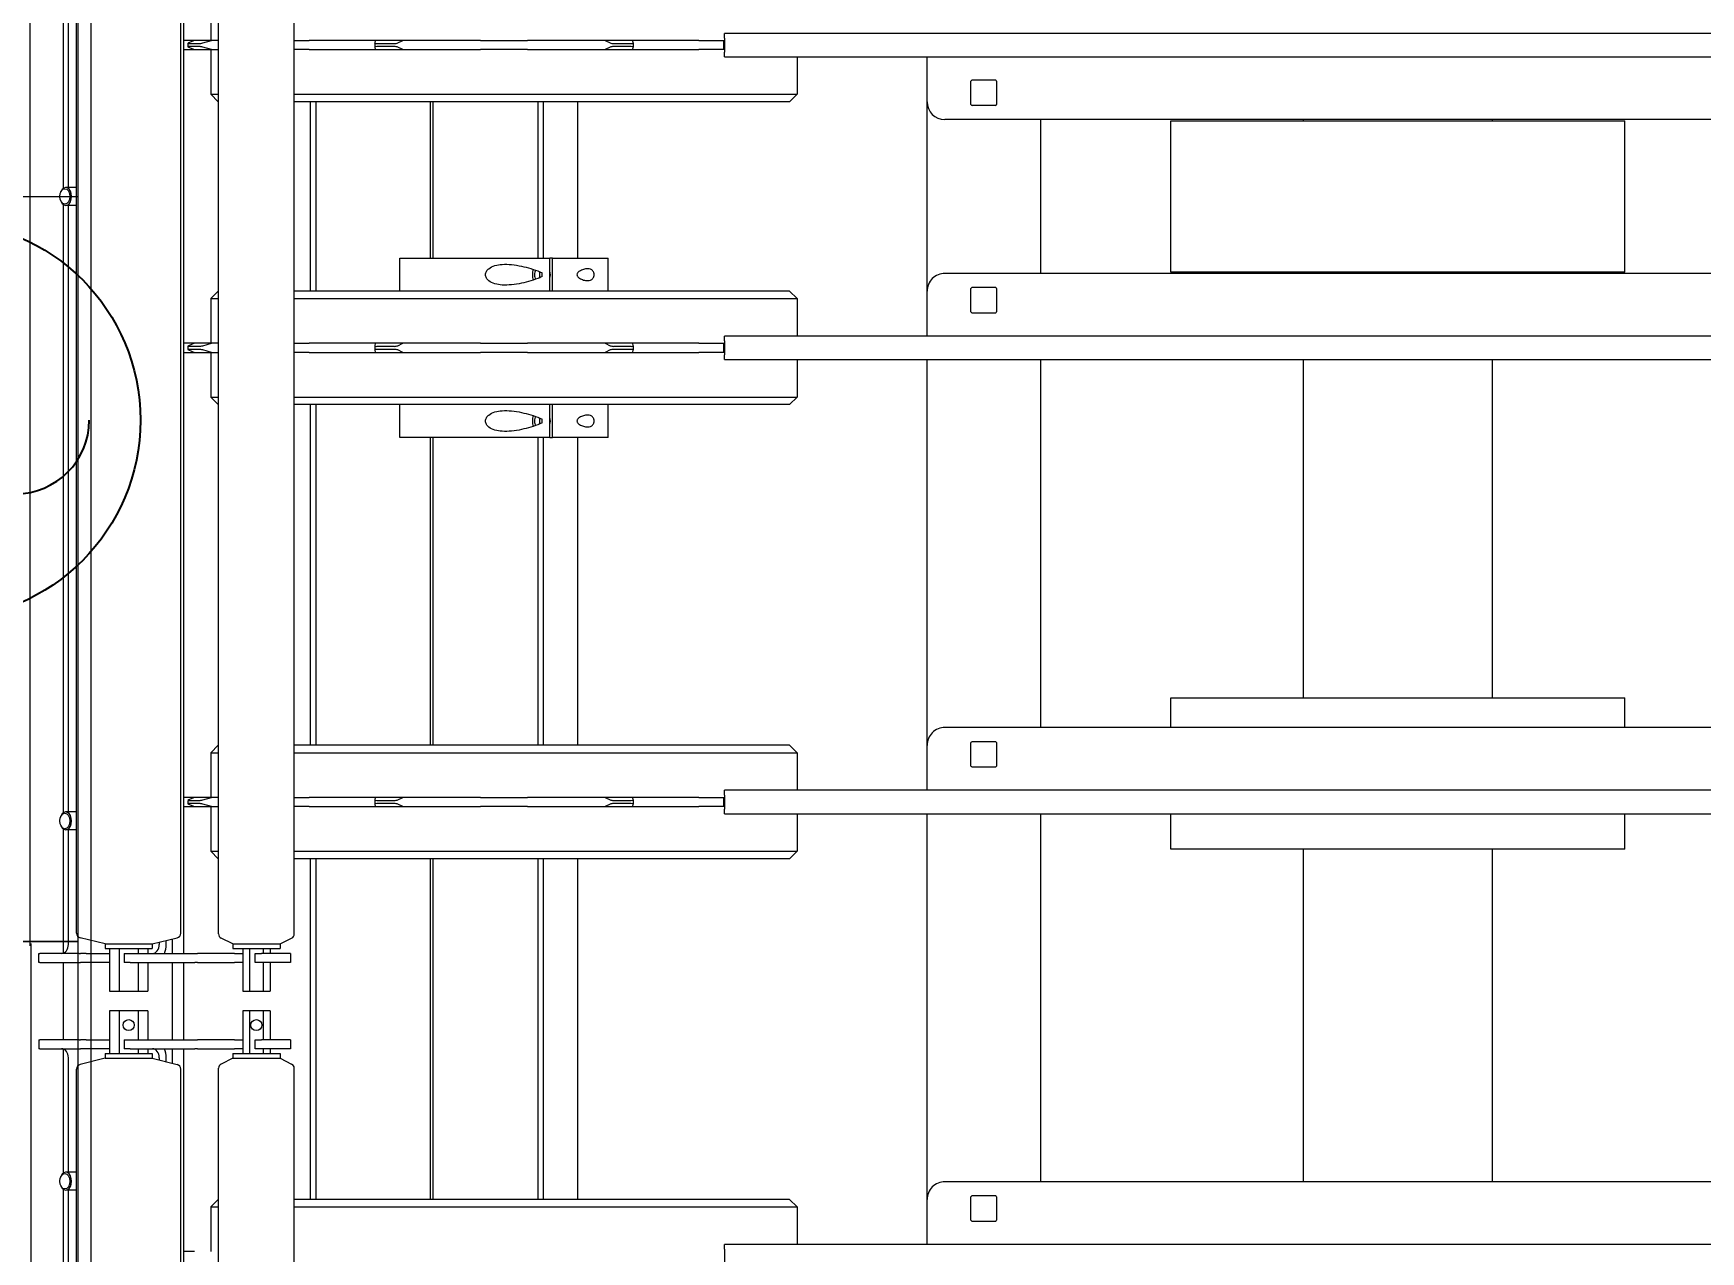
# Model space of a CAD drawing. Header units: millimetres. Extents: x -187347 to 135007, y -6415 to 292048.
# Drawn here: x -37668 to -37108, y 27126 to 27535 of the extents above; entities that cross this region are included whole.
import ezdxf
from ezdxf.enums import TextEntityAlignment as Align

# ---------------------------------------------------------------- set-up
doc = ezdxf.new("R2010")
doc.units = ezdxf.units.MM
doc.header["$LTSCALE"] = 100
doc.linetypes.add('CENTER', pattern=[50.8, 31.75, -6.35, 6.35, -6.35])
doc.layers.get('0').update_dxf_attribs({"lineweight": 18})
for name, color, linetype, lineweight in [('Layout Kromeka', 1, 'Continuous', 5), ('Layout Kromeka Field items', 1, 'Continuous', 25), ('Layout Kromeka Utilities', 1, 'Continuous', 25)]:
    doc.layers.add(name, color=color, linetype=linetype, lineweight=lineweight)
doc.layers.add('TEXT', color=3, linetype='Continuous')
doc.styles.get("Standard").update_dxf_attribs({"font": 'tahoma.ttf'})

# ---------------------------------------------------------------- blocks, each defined once
blk = doc.blocks.new('A$Ca181df26')
at = {"color": 0}
for p, q in [((2948.86, 295.55), (2948.86, 1997.35)), ((2917.57, 1991.25), (2917.57, 1432.45)), ((2880.55, 1984.72), (2880.55, 1438.99)), ((2905.95, 1984.72), (2905.95, 1438.99)), ((2918.65, 1984.46), (2918.65, 1439.25)), ((2953.57, 1984.46), (2953.57, 1439.25)), ((2956.35, 1708.85), (2956.35, 1479.9)), ((2958.13, 1479.55), (2958.13, 1709.21)), ((2736.13, 1499.7), (2736.13, 1504.4)), ((2908.56, 1485.54), (2908.56, 1500.53)), ((2914.01, 1500.53), (2917.57, 1500.53)), ((759.24, 1498.11), (2736.13, 1498.11)), ((2668.13, 1498.11), (2668.13, 1497.55)), ((2668.13, 1497.55), (2668.13, 1483.05)), ((2711.71, 1485.54), (2711.71, 1498.11)), ((2736.13, 1499.7), (2736.13, 1498.11)), ((2644.77, 1482.11), (2644.77, 1489.99)), ((2645.15, 1490.37), (2653.02, 1490.37)), ((2653.4, 1489.99), (2653.4, 1482.11)), ((2880.55, 1485.54), (2711.71, 1485.54)), ((2714.25, 1483), (2711.71, 1485.54)), ((2908.56, 1485.54), (2905.95, 1485.54)), ((2906.02, 1483), (2908.56, 1485.54)), ((2653.02, 1481.73), (2645.15, 1481.73)), ((2667.85, 1481.22), (2668.13, 1481.22)), ((2668.13, 1483.05), (2668.13, 1481.22)), ((2668.13, 1481.22), (2668.13, 1353.59)), ((2714.25, 1483), (2880.55, 1483)), ((2785.4, 1368.7), (2785.4, 1483)), ((2796.82, 1483), (2796.82, 1368.7)), ((2798.74, 1368.7), (2798.74, 1483)), ((2833.89, 1483), (2833.89, 1368.7)), ((2834.87, 1368.7), (2834.87, 1483)), ((2873.16, 1483), (2873.16, 1368.7)), ((2875.18, 1368.7), (2875.18, 1483)), ((2905.95, 1483), (2906.02, 1483)), ((2953.57, 1479.9), (2957.22, 1479.9)), ((2958.93, 1478.32), (2958.84, 1478.54)), ((701.37, 1477.05), (2662.13, 1477.05)), ((2478.38, 1365.52), (2478.38, 1477.05)), ((2541.88, 1365.52), (2541.88, 1477.05)), ((2630.03, 1353.59), (2630.03, 1477.05)), ((2953.57, 1473.9), (2957.22, 1473.9)), ((2956.35, 1473.9), (2956.35, 1435.45)), ((2958.13, 1432.53), (2958.13, 1474.26)), ((2958.93, 1475.49), (2958.84, 1475.27)), ((2885.31, 1435.63), (2881.42, 1437.57)), ((2901.18, 1435.63), (2885.31, 1435.63)), ((2885.31, 1434.04), (2885.31, 1435.63)), ((2901.18, 1434.04), (2885.31, 1434.04)), ((2888.66, 1432.45), (2888.66, 1434.04)), ((2890.96, 1432.45), (2890.96, 1434.04)), ((2895.54, 1419.75), (2895.54, 1434.04)), ((2897.83, 1419.75), (2897.83, 1434.04)), ((2901.18, 1435.63), (2905.07, 1437.57)), ((2901.18, 1434.04), (2901.18, 1435.63)), ((2928.17, 1435.63), (2919.85, 1437.71)), ((2921.4, 1437.32), (2921.4, 1432.45)), ((2923.52, 1436.79), (2923.52, 1435.45)), ((2925.82, 1435.45), (2925.82, 1436.22)), ((2944.05, 1435.63), (2928.17, 1435.63)), ((2928.17, 1434.04), (2928.17, 1435.63)), ((2944.05, 1434.04), (2928.17, 1434.04)), ((2929.69, 1432.45), (2929.69, 1434.04)), ((2932.9, 1432.45), (2932.9, 1434.04)), ((2939.32, 1419.75), (2939.32, 1434.04)), ((2942.52, 1419.75), (2942.52, 1434.04)), ((2944.05, 1435.63), (2952.37, 1437.71)), ((2944.05, 1434.04), (2944.05, 1435.63)), ((2881.82, 1432.45), (2891.5, 1432.45)), ((2881.82, 1429.45), (2881.82, 1432.45)), ((2881.82, 1429.45), (2891.5, 1429.45)), ((2888.66, 1419.75), (2888.66, 1429.45)), ((2890.96, 1419.75), (2890.96, 1429.45)), ((2891.5, 1432.45), (2893.69, 1432.45)), ((2893.69, 1429.45), (2891.5, 1429.45)), ((2893.69, 1432.45), (2893.69, 1429.45)), ((2897.83, 1432.45), (2899.84, 1432.45)), ((2899.84, 1429.45), (2897.83, 1429.45)), ((2899.84, 1432.45), (2900.54, 1432.45)), ((2900.54, 1429.45), (2899.84, 1429.45)), ((2912.99, 1432.45), (2900.54, 1432.45)), ((2900.54, 1429.45), (2912.99, 1429.45)), ((2912.99, 1432.45), (2913.94, 1432.45)), ((2913.94, 1429.45), (2912.99, 1429.45)), ((2935.66, 1432.45), (2913.94, 1432.45)), ((2935.66, 1429.45), (2913.94, 1429.45)), ((2917.57, 1429.45), (2917.57, 1403.45)), ((2921.4, 1429.45), (2921.4, 1403.45)), ((2929.69, 1419.75), (2929.69, 1429.45)), ((2932.9, 1419.75), (2932.9, 1429.45)), ((2935.66, 1432.45), (2937.57, 1432.45)), ((2937.57, 1429.45), (2935.66, 1429.45)), ((2937.57, 1429.45), (2937.57, 1432.45)), ((2942.52, 1432.45), (2947.05, 1432.45)), ((2947.05, 1429.45), (2942.52, 1429.45)), ((2947.05, 1432.45), (2950.38, 1432.45)), ((2950.38, 1429.45), (2947.05, 1429.45)), ((2950.38, 1432.45), (2952.27, 1432.45)), ((2950.38, 1429.45), (2952.27, 1429.45)), ((2952.69, 1432.45), (2952.27, 1432.45)), ((2952.69, 1429.45), (2952.27, 1429.45)), ((2965.93, 1432.45), (2952.69, 1432.45)), ((2952.69, 1429.45), (2965.93, 1429.45)), ((2958.13, 1403.45), (2958.13, 1429.45)), ((2965.93, 1432.45), (2966.27, 1432.45)), ((2966.27, 1429.45), (2965.93, 1429.45)), ((2966.27, 1429.45), (2966.27, 1432.45)), ((2888.66, 1419.75), (2890.96, 1419.75)), ((2890.96, 1419.75), (2895.54, 1419.75)), ((2895.54, 1419.75), (2897.83, 1419.75)), ((2929.69, 1419.75), (2932.9, 1419.75)), ((2932.9, 1419.75), (2939.32, 1419.75)), ((2939.32, 1419.75), (2942.52, 1419.75)), ((2890.96, 1413.15), (2888.66, 1413.15)), ((2888.66, 1403.45), (2888.66, 1413.15)), ((2890.96, 1403.45), (2890.96, 1413.15)), ((2895.54, 1413.15), (2890.96, 1413.15)), ((2895.54, 1398.86), (2895.54, 1413.15)), ((2897.83, 1413.15), (2895.54, 1413.15)), ((2897.83, 1398.86), (2897.83, 1413.15)), ((2929.69, 1403.45), (2929.69, 1413.15)), ((2932.9, 1413.15), (2929.69, 1413.15)), ((2932.9, 1403.45), (2932.9, 1413.15)), ((2939.32, 1413.15), (2932.9, 1413.15)), ((2942.52, 1413.15), (2939.32, 1413.15)), ((2939.32, 1398.86), (2939.32, 1413.15)), ((2942.52, 1398.86), (2942.52, 1413.15)), ((2881.82, 1403.45), (2891.5, 1403.45)), ((2881.82, 1400.45), (2881.82, 1403.45)), ((2881.82, 1400.45), (2891.5, 1400.45)), ((2888.66, 1398.86), (2888.66, 1400.45)), ((2890.96, 1398.86), (2890.96, 1400.45)), ((2891.5, 1403.45), (2893.69, 1403.45)), ((2893.69, 1400.45), (2891.5, 1400.45)), ((2893.69, 1403.45), (2893.69, 1400.45)), ((2897.83, 1403.45), (2899.84, 1403.45)), ((2899.84, 1400.45), (2897.83, 1400.45)), ((2899.84, 1403.45), (2900.54, 1403.45)), ((2900.54, 1400.45), (2899.84, 1400.45)), ((2912.99, 1403.45), (2900.54, 1403.45)), ((2900.54, 1400.45), (2912.99, 1400.45)), ((2912.99, 1403.45), (2913.94, 1403.45)), ((2913.94, 1400.45), (2912.99, 1400.45)), ((2935.66, 1403.45), (2913.94, 1403.45)), ((2935.66, 1400.45), (2913.94, 1400.45)), ((2917.57, 1400.45), (2917.57, 892.45)), ((2921.4, 1400.45), (2921.4, 1395.58)), ((2929.69, 1398.86), (2929.69, 1400.45)), ((2932.9, 1398.86), (2932.9, 1400.45)), ((2935.66, 1403.45), (2937.57, 1403.45)), ((2937.57, 1400.45), (2935.66, 1400.45)), ((2937.57, 1400.45), (2937.57, 1403.45)), ((2942.52, 1403.45), (2947.05, 1403.45)), ((2947.05, 1400.45), (2942.52, 1400.45)), ((2947.05, 1403.45), (2950.38, 1403.45)), ((2950.38, 1400.45), (2947.05, 1400.45)), ((2950.38, 1403.45), (2952.27, 1403.45)), ((2950.38, 1400.45), (2952.27, 1400.45)), ((2952.69, 1403.45), (2952.27, 1403.45)), ((2952.69, 1400.45), (2952.27, 1400.45)), ((2965.93, 1403.45), (2952.69, 1403.45)), ((2952.69, 1400.45), (2965.93, 1400.45)), ((2958.13, 1358.64), (2958.13, 1400.37)), ((2965.93, 1403.45), (2966.27, 1403.45)), ((2966.27, 1400.45), (2965.93, 1400.45)), ((2966.27, 1403.45), (2966.27, 1400.45)), ((2880.55, 1393.91), (2880.55, 898.99)), ((2885.31, 1397.27), (2881.42, 1395.33)), ((2901.18, 1398.86), (2885.31, 1398.86)), ((2885.31, 1397.27), (2885.31, 1398.86)), ((2901.18, 1397.27), (2885.31, 1397.27)), ((2901.18, 1397.27), (2901.18, 1398.86)), ((2901.18, 1397.27), (2905.07, 1395.33)), ((2905.95, 1393.91), (2905.95, 898.99)), ((2918.65, 1393.65), (2918.65, 899.25)), ((2928.17, 1397.27), (2919.85, 1395.19)), ((2923.52, 1397.45), (2923.52, 1396.11)), ((2925.82, 1396.69), (2925.82, 1397.45)), ((2944.05, 1398.86), (2928.17, 1398.86)), ((2928.17, 1397.27), (2928.17, 1398.86)), ((2944.05, 1397.27), (2928.17, 1397.27)), ((2944.05, 1397.27), (2944.05, 1398.86)), ((2944.05, 1397.27), (2952.37, 1395.19)), ((2953.57, 1393.65), (2953.57, 899.25)), ((2956.35, 1397.45), (2956.35, 1359)), ((2714.25, 1368.7), (2711.71, 1366.16)), ((2880.55, 1366.16), (2711.71, 1366.16)), ((2711.71, 1353.59), (2711.71, 1366.16)), ((2714.25, 1368.7), (2880.55, 1368.7)), ((2905.95, 1368.7), (2906.02, 1368.7)), ((2908.56, 1366.16), (2905.95, 1366.16)), ((2906.02, 1368.7), (2908.56, 1366.16)), ((2908.56, 1351.17), (2908.56, 1366.16)), ((2433.93, 1365.52), (2586.33, 1365.52)), ((2433.93, 1365.52), (2433.93, 1353.59)), ((2586.33, 1365.52), (2586.33, 1353.59)), ((2953.57, 1359), (2957.22, 1359)), ((2958.93, 1357.42), (2958.84, 1357.63)), ((2958.93, 1354.58), (2958.84, 1354.37)), ((2736.13, 1353.59), (225.02, 1353.59)), ((2736.13, 1353.59), (2736.13, 1352)), ((2736.13, 1347.3), (2736.13, 1352)), ((2736.13, 1351.17), (2744.75, 1351.17)), ((2736.13, 1351.15), (2736.45, 1351.15)), ((2736.45, 1348.15), (2736.45, 1351.15)), ((2766.32, 1351.17), (2744.75, 1351.17)), ((2766.9, 1351.17), (2766.32, 1351.17)), ((2766.73, 1348.95), (2766.73, 1350.35)), ((2766.9, 1351.17), (2766.74, 1350.36)), ((2766.74, 1348.94), (2766.9, 1348.13)), ((2776.21, 1351.17), (2766.9, 1351.17)), ((2767.44, 1350.16), (2773.32, 1350.16)), ((2773.32, 1349.14), (2767.44, 1349.14)), ((2774.49, 1350.36), (2776.21, 1351.17)), ((2776.21, 1348.13), (2774.49, 1348.94)), ((2779.26, 1351.17), (2776.21, 1351.17)), ((2780.72, 1351.17), (2779.26, 1351.17)), ((2802.29, 1351.17), (2780.72, 1351.17)), ((2802.29, 1351.17), (2817.98, 1351.17)), ((2839.55, 1351.17), (2817.98, 1351.17)), ((2841.01, 1351.17), (2839.55, 1351.17)), ((2844.06, 1351.17), (2841.01, 1351.17)), ((2853.37, 1351.17), (2844.06, 1351.17)), ((2844.06, 1351.17), (2845.78, 1350.36)), ((2845.78, 1348.94), (2844.06, 1348.13)), ((2846.95, 1350.16), (2852.83, 1350.16)), ((2852.83, 1349.14), (2846.95, 1349.14)), ((2853.95, 1351.17), (2853.37, 1351.17)), ((2853.53, 1350.36), (2853.37, 1351.17)), ((2853.37, 1348.13), (2853.53, 1348.94)), ((2853.53, 1348.95), (2853.53, 1350.35)), ((2875.52, 1351.17), (2853.95, 1351.17)), ((2875.52, 1351.17), (2880.55, 1351.17)), ((2908.26, 1351.17), (2905.95, 1351.17)), ((2914.01, 1351.17), (2908.26, 1351.17)), ((2908.26, 1351.17), (2911.21, 1350.36)), ((2911.21, 1348.94), (2908.26, 1348.13)), ((2912.4, 1350.16), (2916.04, 1350.16)), ((2916.04, 1349.14), (2912.4, 1349.14)), ((2917.57, 1351.17), (2914.01, 1351.17)), ((2916, 1350.36), (2914.01, 1351.17)), ((2914.01, 1348.13), (2916, 1348.94)), ((2916.23, 1349.09), (2916.23, 1350.21)), ((2953.57, 1353), (2957.22, 1353)), ((2956.35, 1353), (2956.35, 1149.45)), ((2958.13, 1149.09), (2958.13, 1353.36)), ((225.02, 1345.71), (2736.13, 1345.71)), ((2668.13, 1345.71), (2668.13, 1345.15)), ((2668.13, 1345.15), (2668.13, 1330.65)), ((2711.71, 1333.14), (2711.71, 1345.71)), ((2736.45, 1348.15), (2736.13, 1348.15)), ((2744.75, 1348.13), (2736.13, 1348.13)), ((2736.13, 1347.3), (2736.13, 1345.71)), ((2744.75, 1348.13), (2766.32, 1348.13)), ((2766.32, 1348.13), (2766.9, 1348.13)), ((2766.9, 1348.13), (2776.21, 1348.13)), ((2776.21, 1348.13), (2779.26, 1348.13)), ((2779.26, 1348.13), (2780.72, 1348.13)), ((2780.72, 1348.13), (2802.29, 1348.13)), ((2817.98, 1348.13), (2802.29, 1348.13)), ((2817.98, 1348.13), (2839.55, 1348.13)), ((2839.55, 1348.13), (2841.01, 1348.13)), ((2841.01, 1348.13), (2844.06, 1348.13)), ((2844.06, 1348.13), (2853.37, 1348.13)), ((2853.37, 1348.13), (2853.95, 1348.13)), ((2853.95, 1348.13), (2875.52, 1348.13)), ((2880.55, 1348.13), (2875.52, 1348.13)), ((2905.95, 1348.13), (2908.26, 1348.13)), ((2908.26, 1348.13), (2914.01, 1348.13)), ((2908.56, 1333.14), (2908.56, 1348.13)), ((2914.01, 1348.13), (2917.57, 1348.13)), ((2645.15, 1337.97), (2653.02, 1337.97)), ((2644.77, 1329.71), (2644.77, 1337.59)), ((2653.4, 1337.59), (2653.4, 1329.71)), ((2880.55, 1333.14), (2711.71, 1333.14)), ((2714.25, 1330.6), (2711.71, 1333.14)), ((2908.56, 1333.14), (2905.95, 1333.14)), ((2906.02, 1330.6), (2908.56, 1333.14)), ((2653.02, 1329.33), (2645.15, 1329.33)), ((2667.85, 1328.82), (2668.13, 1328.82)), ((2668.13, 1330.65), (2668.13, 1328.82)), ((2668.13, 1328.82), (2668.13, 1201.19)), ((2714.25, 1330.6), (2880.55, 1330.6)), ((2785.4, 1227.3), (2785.4, 1330.6)), ((2796.82, 1330.6), (2796.82, 1227.3)), ((2798.74, 1227.3), (2798.74, 1330.6)), ((2833.89, 1330.6), (2833.89, 1227.3)), ((2834.87, 1227.3), (2834.87, 1330.6)), ((2873.16, 1330.6), (2873.16, 1216.3)), ((2875.18, 1216.3), (2875.18, 1330.6)), ((2905.95, 1330.6), (2906.02, 1330.6)), ((304.13, 1324.65), (2662.13, 1324.65)), ((2433.93, 1324.65), (2433.93, 1314.72)), ((2586.33, 1324.65), (2586.33, 1314.72)), ((2630.03, 1201.19), (2630.03, 1324.65)), ((2586.33, 1314.72), (2433.93, 1314.72)), ((2478.38, 1201.19), (2478.38, 1314.72)), ((2541.88, 1201.19), (2541.88, 1314.72)), ((2775.13, 1227.3), (2793.8, 1227.3)), ((2775.13, 1227.3), (2775.13, 1216.3)), ((2793.8, 1227.3), (2793.8, 1216.3)), ((2794.69, 1227.3), (2793.8, 1227.3)), ((2794.69, 1227.3), (2794.69, 1216.3)), ((2794.69, 1227.3), (2845.13, 1227.3)), ((2845.13, 1227.3), (2845.13, 1216.3)), ((2797.44, 1221.12), (2797.44, 1222.48)), ((2714.25, 1216.3), (2711.71, 1213.76)), ((2714.25, 1216.3), (2880.55, 1216.3)), ((2905.95, 1216.3), (2906.02, 1216.3)), ((2906.02, 1216.3), (2908.56, 1213.76)), ((2880.55, 1213.76), (2711.71, 1213.76)), ((2711.71, 1201.19), (2711.71, 1213.76)), ((2908.56, 1213.76), (2905.95, 1213.76)), ((2908.56, 1198.77), (2908.56, 1213.76)), ((2736.13, 1201.19), (225.02, 1201.19)), ((2736.13, 1201.19), (2736.13, 1199.6)), ((2736.13, 1194.9), (2736.13, 1199.6)), ((2736.13, 1198.77), (2744.75, 1198.77)), ((2736.13, 1198.75), (2736.45, 1198.75)), ((2736.45, 1195.75), (2736.45, 1198.75)), ((2766.32, 1198.77), (2744.75, 1198.77)), ((2766.9, 1198.77), (2766.32, 1198.77)), ((2766.73, 1196.55), (2766.73, 1197.95)), ((2766.9, 1198.77), (2766.74, 1197.96)), ((2776.21, 1198.77), (2766.9, 1198.77)), ((2767.44, 1197.76), (2773.32, 1197.76)), ((2774.49, 1197.96), (2776.21, 1198.77)), ((2779.26, 1198.77), (2776.21, 1198.77)), ((2780.72, 1198.77), (2779.26, 1198.77)), ((2802.29, 1198.77), (2780.72, 1198.77)), ((2802.29, 1198.77), (2817.98, 1198.77)), ((2839.55, 1198.77), (2817.98, 1198.77)), ((2841.01, 1198.77), (2839.55, 1198.77)), ((2844.06, 1198.77), (2841.01, 1198.77)), ((2853.37, 1198.77), (2844.06, 1198.77)), ((2844.06, 1198.77), (2845.78, 1197.96)), ((2846.95, 1197.76), (2852.83, 1197.76)), ((2853.95, 1198.77), (2853.37, 1198.77)), ((2853.53, 1197.96), (2853.37, 1198.77)), ((2853.53, 1196.55), (2853.53, 1197.95)), ((2875.52, 1198.77), (2853.95, 1198.77)), ((2875.52, 1198.77), (2880.55, 1198.77)), ((2908.26, 1198.77), (2905.95, 1198.77)), ((2914.01, 1198.77), (2908.26, 1198.77)), ((2908.26, 1198.77), (2911.21, 1197.96)), ((2912.4, 1197.76), (2916.04, 1197.76)), ((2917.57, 1198.77), (2914.01, 1198.77)), ((2916, 1197.96), (2914.01, 1198.77)), ((2916.23, 1196.69), (2916.23, 1197.81)), ((225.02, 1193.31), (2736.13, 1193.31)), ((2668.13, 1193.31), (2668.13, 1192.75)), ((2668.13, 1192.75), (2668.13, 1178.25)), ((2711.71, 1180.74), (2711.71, 1193.31)), ((2736.45, 1195.75), (2736.13, 1195.75)), ((2744.75, 1195.73), (2736.13, 1195.73)), ((2736.13, 1194.9), (2736.13, 1193.31)), ((2744.75, 1195.73), (2766.32, 1195.73)), ((2766.32, 1195.73), (2766.9, 1195.73)), ((2766.74, 1196.54), (2766.9, 1195.73)), ((2766.9, 1195.73), (2776.21, 1195.73)), ((2773.32, 1196.74), (2767.44, 1196.74)), ((2776.21, 1195.73), (2774.49, 1196.54)), ((2776.21, 1195.73), (2779.26, 1195.73)), ((2779.26, 1195.73), (2780.72, 1195.73)), ((2780.72, 1195.73), (2802.29, 1195.73)), ((2817.98, 1195.73), (2802.29, 1195.73)), ((2817.98, 1195.73), (2839.55, 1195.73)), ((2839.55, 1195.73), (2841.01, 1195.73)), ((2841.01, 1195.73), (2844.06, 1195.73)), ((2845.78, 1196.54), (2844.06, 1195.73)), ((2844.06, 1195.73), (2853.37, 1195.73)), ((2852.83, 1196.74), (2846.95, 1196.74)), ((2853.37, 1195.73), (2853.53, 1196.54)), ((2853.37, 1195.73), (2853.95, 1195.73)), ((2853.95, 1195.73), (2875.52, 1195.73)), ((2880.55, 1195.73), (2875.52, 1195.73)), ((2905.95, 1195.73), (2908.26, 1195.73)), ((2911.21, 1196.54), (2908.26, 1195.73)), ((2908.26, 1195.73), (2914.01, 1195.73)), ((2908.56, 1180.74), (2908.56, 1195.73)), ((2916.04, 1196.74), (2912.4, 1196.74)), ((2914.01, 1195.73), (2916, 1196.54)), ((2914.01, 1195.73), (2917.57, 1195.73)), ((2644.77, 1177.31), (2644.77, 1185.19)), ((2645.15, 1185.57), (2653.02, 1185.57)), ((2653.4, 1185.19), (2653.4, 1177.31)), ((2653.02, 1176.93), (2645.15, 1176.93)), ((2667.85, 1176.42), (2668.13, 1176.42)), ((2668.13, 1178.25), (2668.13, 1176.42)), ((2668.13, 1176.42), (2668.13, 1114.65)), ((2880.55, 1180.74), (2711.71, 1180.74)), ((2714.25, 1178.2), (2711.71, 1180.74)), ((2714.25, 1178.2), (2880.55, 1178.2)), ((2775.13, 1178.2), (2775.13, 1167.2)), ((2793.8, 1178.2), (2793.8, 1167.2)), ((2794.69, 1178.2), (2794.69, 1167.2)), ((2845.13, 1178.2), (2845.13, 1167.2)), ((2873.16, 1178.2), (2873.16, 1114.7)), ((2875.18, 1114.7), (2875.18, 1178.2)), ((2908.56, 1180.74), (2905.95, 1180.74)), ((2905.95, 1178.2), (2906.02, 1178.2)), ((2906.02, 1178.2), (2908.56, 1180.74)), ((304.13, 1172.25), (2662.13, 1172.25)), ((2433.93, 1171.85), (2586.33, 1171.85)), ((2433.93, 1171.85), (2433.93, 1121.05)), ((2478.38, 1171.85), (2478.38, 1172.25)), ((2541.88, 1171.85), (2541.88, 1172.25)), ((2586.33, 1171.85), (2586.33, 1121.05)), ((2630.03, 1120.65), (2630.03, 1172.25)), ((2797.44, 1172.02), (2797.44, 1173.38)), ((2793.8, 1167.2), (2775.13, 1167.2)), ((2785.4, 1114.7), (2785.4, 1167.2)), ((2793.8, 1167.2), (2794.69, 1167.2)), ((2845.13, 1167.2), (2794.69, 1167.2)), ((2796.82, 1167.2), (2796.82, 1114.7)), ((2798.74, 1114.7), (2798.74, 1167.2)), ((2833.89, 1167.2), (2833.89, 1114.7)), ((2834.87, 1114.7), (2834.87, 1167.2)), ((2953.57, 1149.45), (2957.22, 1149.45)), ((2958.93, 1147.87), (2958.84, 1148.08)), ((2953.57, 1143.45), (2957.22, 1143.45)), ((2956.35, 1143.45), (2956.35, 939.9)), ((2958.13, 939.54), (2958.13, 1143.81)), ((2958.93, 1145.03), (2958.84, 1144.82)), ((304.13, 1120.65), (2662.13, 1120.65)), ((2586.33, 1121.05), (2433.93, 1121.05)), ((2478.38, 1120.65), (2478.38, 1121.05)), ((2541.88, 1120.65), (2541.88, 1121.05)), ((2644.77, 1107.71), (2644.77, 1115.59)), ((2645.15, 1115.97), (2653.02, 1115.97)), ((2653.4, 1115.59), (2653.4, 1107.71)), ((2668.13, 1114.65), (2668.13, 1100.15)), ((2714.25, 1114.7), (2711.71, 1112.16)), ((2714.25, 1114.7), (2880.55, 1114.7)), ((2905.95, 1114.7), (2906.02, 1114.7)), ((2906.02, 1114.7), (2908.56, 1112.16)), ((2880.55, 1112.16), (2711.71, 1112.16)), ((2711.71, 1099.59), (2711.71, 1112.16)), ((2908.56, 1112.16), (2905.95, 1112.16)), ((2908.56, 1097.17), (2908.56, 1112.16)), ((2653.02, 1107.33), (2645.15, 1107.33)), ((2736.13, 1099.59), (225.02, 1099.59)), ((2668.13, 1100.15), (2668.13, 1099.59)), ((2736.13, 1099.59), (2736.13, 1098)), ((2736.13, 1093.3), (2736.13, 1098)), ((2736.13, 1097.17), (2744.75, 1097.17)), ((2736.13, 1097.15), (2736.45, 1097.15)), ((2736.45, 1094.15), (2736.45, 1097.15)), ((2766.32, 1097.17), (2744.75, 1097.17)), ((2766.9, 1097.17), (2766.32, 1097.17)), ((2766.9, 1097.17), (2766.74, 1096.36)), ((2776.21, 1097.17), (2766.9, 1097.17)), ((2774.49, 1096.36), (2776.21, 1097.17)), ((2779.26, 1097.17), (2776.21, 1097.17)), ((2780.72, 1097.17), (2779.26, 1097.17)), ((2802.29, 1097.17), (2780.72, 1097.17)), ((2802.29, 1097.17), (2817.98, 1097.17)), ((2839.55, 1097.17), (2817.98, 1097.17)), ((2841.01, 1097.17), (2839.55, 1097.17)), ((2844.06, 1097.17), (2841.01, 1097.17)), ((2853.37, 1097.17), (2844.06, 1097.17)), ((2844.06, 1097.17), (2845.78, 1096.36)), ((2853.95, 1097.17), (2853.37, 1097.17)), ((2853.53, 1096.36), (2853.37, 1097.17)), ((2875.52, 1097.17), (2853.95, 1097.17)), ((2875.52, 1097.17), (2880.55, 1097.17)), ((2908.26, 1097.17), (2905.95, 1097.17)), ((2914.01, 1097.17), (2908.26, 1097.17)), ((2908.26, 1097.17), (2911.21, 1096.36)), ((2917.57, 1097.17), (2914.01, 1097.17)), ((2916, 1096.36), (2914.01, 1097.17)), ((225.02, 1091.71), (2736.13, 1091.71)), ((2736.45, 1094.15), (2736.13, 1094.15)), ((2744.75, 1094.13), (2736.13, 1094.13)), ((2736.13, 1093.3), (2736.13, 1091.71)), ((2744.75, 1094.13), (2766.32, 1094.13)), ((2766.32, 1094.13), (2766.9, 1094.13)), ((2766.73, 1094.95), (2766.73, 1096.35)), ((2766.74, 1094.94), (2766.9, 1094.13)), ((2766.9, 1094.13), (2776.21, 1094.13)), ((2767.44, 1096.16), (2773.32, 1096.16)), ((2773.32, 1095.14), (2767.44, 1095.14)), ((2776.21, 1094.13), (2774.49, 1094.94)), ((2776.21, 1094.13), (2779.26, 1094.13)), ((2779.26, 1094.13), (2780.72, 1094.13)), ((2780.72, 1094.13), (2802.29, 1094.13)), ((2817.98, 1094.13), (2802.29, 1094.13)), ((2817.98, 1094.13), (2839.55, 1094.13)), ((2839.55, 1094.13), (2841.01, 1094.13)), ((2841.01, 1094.13), (2844.06, 1094.13)), ((2845.78, 1094.94), (2844.06, 1094.13)), ((2844.06, 1094.13), (2853.37, 1094.13)), ((2846.95, 1096.16), (2852.83, 1096.16)), ((2852.83, 1095.14), (2846.95, 1095.14)), ((2853.37, 1094.13), (2853.53, 1094.94)), ((2853.37, 1094.13), (2853.95, 1094.13)), ((2853.53, 1094.95), (2853.53, 1096.35)), ((2853.95, 1094.13), (2875.52, 1094.13)), ((2880.55, 1094.13), (2875.52, 1094.13)), ((2905.95, 1094.13), (2908.26, 1094.13)), ((2911.21, 1094.94), (2908.26, 1094.13)), ((2908.26, 1094.13), (2914.01, 1094.13)), ((2908.56, 1079.14), (2908.56, 1094.13)), ((2912.4, 1096.16), (2916.04, 1096.16)), ((2916.04, 1095.14), (2912.4, 1095.14)), ((2914.01, 1094.13), (2916, 1094.94)), ((2914.01, 1094.13), (2917.57, 1094.13)), ((2916.23, 1095.09), (2916.23, 1096.21))]:
    blk.add_line(p, q, dxfattribs=at)
for centre in [(2893.25, 1424.52), (2936.11, 1424.52)]:
    blk.add_circle(centre, 1.84, dxfattribs=at)
for centre, radius, start, end in [((2649.08, 1486.05), 5.84, 132.3575, 137.6425), ((2649.08, 1486.05), 5.84, 42.3575, 47.6425), ((2649.08, 1486.05), 5.84, 222.3575, 227.6425), ((2649.08, 1486.05), 5.84, 312.3575, 317.6425), ((2662.13, 1483.05), 6, 270, 0), ((2882.13, 1438.99), 1.59, 180, 243.4349), ((2904.36, 1438.99), 1.59, 296.5651, 0), ((2920.23, 1439.25), 1.59, 180, 255.9638), ((2951.98, 1439.25), 1.59, 284.0362, 0), ((2882.13, 1393.91), 1.59, 116.5651, 180), ((2904.36, 1393.91), 1.59, 0, 63.4349), ((2920.23, 1393.65), 1.59, 104.0362, 180), ((2951.98, 1393.65), 1.59, 0, 75.9638), ((2649.08, 1333.65), 5.84, 132.3575, 137.6425), ((2649.08, 1333.65), 5.84, 42.3575, 47.6425), ((2649.08, 1333.65), 5.84, 222.3575, 227.6425), ((2649.08, 1333.65), 5.84, 312.3575, 317.6425), ((2662.13, 1330.65), 6, 270, 0), ((2649.08, 1181.25), 5.84, 132.3575, 137.6425), ((2649.08, 1181.25), 5.84, 42.3575, 47.6425), ((2649.08, 1181.25), 5.84, 222.3575, 227.6425), ((2649.08, 1181.25), 5.84, 312.3575, 317.6425), ((2662.13, 1178.25), 6, 270, 0), ((2662.13, 1114.65), 6, 0, 90), ((2649.08, 1111.65), 5.84, 132.3575, 137.6425), ((2649.08, 1111.65), 5.84, 42.3575, 47.6425), ((2649.08, 1111.65), 5.84, 222.3575, 227.6425), ((2649.08, 1111.65), 5.84, 312.3575, 317.6425)]:
    blk.add_arc(centre, radius, start, end, dxfattribs=at)
for centre, major_axis, ratio, start_param, end_param in [((2957.22, 1476.9), (0, 3), 0.642788, 5.287559, 10.420404), ((2928.12, 1435.45), (0, -6), 0.766044, 4.712389, 5.235988), ((2928.12, 1435.45), (0, -3), 0.766044, 4.712389, 6.283185), ((2958.65, 1435.45), (0, -3), 0.766044, 4.712389, 6.283185), ((2928.12, 1397.45), (0, 6), 0.766044, 1.047198, 1.570796), ((2928.12, 1397.45), (0, 3), 0.766044, 0, 1.570796), ((2958.65, 1397.45), (0, 3), 0.766044, 0, 1.570796), ((2957.22, 1356), (0, 3), 0.642788, 5.287559, 10.420404), ((2767.75, 1350.43), (-1.02, -0.09), 0.251789, 6.208665, 7.517662), ((2767.75, 1348.87), (1.02, -0.09), 0.251789, 1.907116, 3.216113), ((2773.64, 1350.43), (-1.02, -0.09), 0.251789, 1.234477, 2.543474), ((2773.64, 1348.87), (1.02, -0.09), 0.251789, 0.598119, 1.907116), ((2846.63, 1350.43), (-1.02, 0.09), 0.251789, 0.598119, 1.907116), ((2846.63, 1348.87), (1.02, 0.09), 0.251789, 1.234477, 2.543474), ((2852.52, 1350.43), (-1.02, 0.09), 0.251789, 1.907116, 3.216113), ((2852.52, 1348.87), (1.02, 0.09), 0.251789, 6.208665, 7.517662), ((2911.58, 1350.43), (-1.02, 0.22), 0.149612, 1.237317, 2.546314), ((2911.58, 1348.87), (1.02, 0.22), 0.149612, 0.595278, 1.904275), ((2915.21, 1350.43), (-1.02, 0.22), 0.149612, 2.546314, 3.855311), ((2915.21, 1348.87), (1.02, 0.22), 0.149612, 5.569467, 6.878464), ((2795.44, 1221.8), (0, 2), 0.45399, 0.964447, 2.177145), ((2799, 1221.8), (0, -2), 0.45399, 4.162673, 5.262105), ((2799, 1221.8), (0, 2), 0.45399, 3.822213, 5.602565), ((2799, 1221.8), (0, -3.5), 0.45399, 1.025038, 2.116554), ((2767.75, 1198.03), (-1.02, -0.09), 0.251789, 6.208665, 7.517662), ((2773.64, 1198.03), (-1.02, -0.09), 0.251789, 1.234477, 2.543474), ((2846.63, 1198.03), (-1.02, 0.09), 0.251789, 0.598119, 1.907116), ((2852.52, 1198.03), (-1.02, 0.09), 0.251789, 1.907116, 3.216113), ((2911.58, 1198.03), (-1.02, 0.22), 0.149612, 1.237317, 2.546314), ((2915.21, 1198.03), (-1.02, 0.22), 0.149612, 2.546314, 3.855311), ((2767.75, 1196.47), (1.02, -0.09), 0.251789, 1.907116, 3.216113), ((2773.64, 1196.47), (1.02, -0.09), 0.251789, 0.598119, 1.907116), ((2846.63, 1196.47), (1.02, 0.09), 0.251789, 1.234477, 2.543474), ((2852.52, 1196.47), (1.02, 0.09), 0.251789, 6.208665, 7.517662), ((2911.58, 1196.47), (1.02, 0.22), 0.149612, 0.595278, 1.904275), ((2915.21, 1196.47), (1.02, 0.22), 0.149612, 5.569467, 6.878464), ((2795.44, 1172.7), (0, 2), 0.45399, 0.964447, 2.177145), ((2799, 1172.7), (0, -2), 0.45399, 4.162673, 5.262105), ((2799, 1172.7), (0, 2), 0.45399, 3.822213, 5.602565), ((2799, 1172.7), (0, -3.5), 0.45399, 1.025038, 2.116554), ((2957.22, 1146.45), (0, 3), 0.642788, 5.287559, 10.420404), ((2767.75, 1096.43), (-1.02, -0.09), 0.251789, 6.208665, 7.517662), ((2767.75, 1094.87), (1.02, -0.09), 0.251789, 1.907116, 3.216113), ((2773.64, 1096.43), (-1.02, -0.09), 0.251789, 1.234477, 2.543474), ((2773.64, 1094.87), (1.02, -0.09), 0.251789, 0.598119, 1.907116), ((2846.63, 1096.43), (-1.02, 0.09), 0.251789, 0.598119, 1.907116), ((2846.63, 1094.87), (1.02, 0.09), 0.251789, 1.234477, 2.543474), ((2852.52, 1096.43), (-1.02, 0.09), 0.251789, 1.907116, 3.216113), ((2852.52, 1094.87), (1.02, 0.09), 0.251789, 6.208665, 7.517662), ((2911.58, 1096.43), (-1.02, 0.22), 0.149612, 1.237317, 2.546314), ((2911.58, 1094.87), (1.02, 0.22), 0.149612, 0.595278, 1.904275), ((2915.21, 1096.43), (-1.02, 0.22), 0.149612, 2.546314, 3.855311), ((2915.21, 1094.87), (1.02, 0.22), 0.149612, 5.569467, 6.878464)]:
    blk.add_ellipse(centre, major_axis=major_axis, ratio=ratio, start_param=start_param, end_param=end_param, dxfattribs=at)
for centre in [(2957.53, 1476.9), (2957.53, 1356), (2957.53, 1146.45)]:
    blk.add_ellipse(centre, major_axis=(0, -2.6), ratio=0.642788, dxfattribs=at)
for points, knots in [([(2785.63, 1221.8), (2785.63, 1221.71), (2785.61, 1221.62), (2785.56, 1221.45), (2785.52, 1221.37), (2785.32, 1221.03), (2785.06, 1220.81), (2784.4, 1220.36), (2783.92, 1220.16), (2782.97, 1219.87), (2782.5, 1219.8), (2781.76, 1219.8), (2781.42, 1219.84), (2780.78, 1220.09), (2780.49, 1220.28), (2780.15, 1220.72), (2780.05, 1220.9), (2779.94, 1221.21), (2779.91, 1221.32), (2779.87, 1221.56), (2779.86, 1221.68), (2779.86, 1221.92), (2779.87, 1222.04), (2779.91, 1222.28), (2779.94, 1222.39), (2780.05, 1222.7), (2780.15, 1222.88), (2780.49, 1223.32), (2780.78, 1223.51), (2781.42, 1223.76), (2781.76, 1223.8), (2782.5, 1223.8), (2782.97, 1223.73), (2783.92, 1223.44), (2784.4, 1223.24), (2785.06, 1222.79), (2785.32, 1222.57), (2785.52, 1222.23), (2785.56, 1222.15), (2785.61, 1221.98), (2785.63, 1221.89), (2785.63, 1221.8)], [0, 0, 0, 0, 0.026139, 0.026139, 0.052277, 0.052277, 0.160018, 0.160018, 0.366467, 0.366467, 0.572915, 0.572915, 0.736407, 0.736407, 0.899899, 0.899899, 0.972905, 0.972905, 1.009408, 1.009408, 1.04591, 1.04591, 1.082413, 1.082413, 1.118916, 1.118916, 1.191922, 1.191922, 1.355414, 1.355414, 1.518905, 1.518905, 1.725354, 1.725354, 1.931802, 1.931802, 2.039544, 2.039544, 2.065682, 2.065682, 2.091821, 2.091821, 2.091821, 2.091821]), ([(2797.44, 1222.48), (2797.47, 1222.49), (2797.49, 1222.5), (2797.72, 1222.62), (2797.93, 1222.72), (2799.04, 1223.19), (2800.03, 1223.52), (2802.1, 1224.15), (2803.17, 1224.43), (2806.44, 1225.12), (2808.69, 1225.41), (2811.55, 1225.21), (2812.37, 1225.09), (2813.94, 1224.63), (2814.67, 1224.3), (2815.55, 1223.57), (2815.82, 1223.26), (2816.21, 1222.57), (2816.31, 1222.18), (2816.31, 1221.42), (2816.21, 1221.03), (2815.82, 1220.34), (2815.55, 1220.03), (2814.67, 1219.3), (2813.94, 1218.97), (2812.37, 1218.51), (2811.55, 1218.39), (2808.69, 1218.19), (2806.44, 1218.48), (2803.17, 1219.17), (2802.1, 1219.45), (2800.03, 1220.08), (2799.04, 1220.41), (2797.93, 1220.88), (2797.72, 1220.98), (2797.49, 1221.1), (2797.47, 1221.11), (2797.44, 1221.12)], [0.09993, 0.09993, 0.09993, 0.09993, 0.108526, 0.108526, 0.174635, 0.174635, 0.489406, 0.489406, 0.804176, 0.804176, 1.433717, 1.433717, 1.662756, 1.662756, 1.891795, 1.891795, 2.005477, 2.005477, 2.119159, 2.119159, 2.232841, 2.232841, 2.346524, 2.346524, 2.575563, 2.575563, 2.804601, 2.804601, 3.434142, 3.434142, 3.748913, 3.748913, 4.063683, 4.063683, 4.129792, 4.129792, 4.138388, 4.138388, 4.138388, 4.138388]), ([(2797.44, 1173.38), (2797.47, 1173.39), (2797.49, 1173.4), (2797.72, 1173.52), (2797.93, 1173.62), (2799.04, 1174.09), (2800.03, 1174.42), (2802.1, 1175.05), (2803.17, 1175.33), (2806.44, 1176.02), (2808.69, 1176.31), (2811.55, 1176.11), (2812.37, 1175.99), (2813.94, 1175.53), (2814.67, 1175.2), (2815.55, 1174.47), (2815.82, 1174.16), (2816.21, 1173.47), (2816.31, 1173.08), (2816.31, 1172.32), (2816.21, 1171.93), (2815.82, 1171.24), (2815.55, 1170.93), (2814.67, 1170.2), (2813.94, 1169.87), (2812.37, 1169.41), (2811.55, 1169.29), (2808.69, 1169.09), (2806.44, 1169.38), (2803.17, 1170.07), (2802.1, 1170.35), (2800.03, 1170.98), (2799.04, 1171.31), (2797.93, 1171.78), (2797.72, 1171.88), (2797.49, 1172), (2797.47, 1172.01), (2797.44, 1172.02)], [0.09993, 0.09993, 0.09993, 0.09993, 0.108526, 0.108526, 0.174635, 0.174635, 0.489406, 0.489406, 0.804176, 0.804176, 1.433717, 1.433717, 1.662756, 1.662756, 1.891795, 1.891795, 2.005477, 2.005477, 2.119159, 2.119159, 2.232841, 2.232841, 2.346524, 2.346524, 2.575563, 2.575563, 2.804601, 2.804601, 3.434142, 3.434142, 3.748913, 3.748913, 4.063683, 4.063683, 4.129792, 4.129792, 4.138388, 4.138388, 4.138388, 4.138388]), ([(2785.63, 1172.7), (2785.63, 1172.61), (2785.61, 1172.52), (2785.56, 1172.35), (2785.52, 1172.27), (2785.32, 1171.93), (2785.06, 1171.71), (2784.4, 1171.26), (2783.92, 1171.06), (2782.97, 1170.77), (2782.5, 1170.7), (2781.76, 1170.7), (2781.42, 1170.74), (2780.78, 1170.99), (2780.49, 1171.18), (2780.15, 1171.62), (2780.05, 1171.8), (2779.94, 1172.11), (2779.91, 1172.22), (2779.87, 1172.46), (2779.86, 1172.58), (2779.86, 1172.82), (2779.87, 1172.94), (2779.91, 1173.18), (2779.94, 1173.29), (2780.05, 1173.6), (2780.15, 1173.78), (2780.49, 1174.22), (2780.78, 1174.41), (2781.42, 1174.66), (2781.76, 1174.7), (2782.5, 1174.7), (2782.97, 1174.63), (2783.92, 1174.34), (2784.4, 1174.14), (2785.06, 1173.69), (2785.32, 1173.47), (2785.52, 1173.13), (2785.56, 1173.05), (2785.61, 1172.88), (2785.63, 1172.79), (2785.63, 1172.7)], [0, 0, 0, 0, 0.026139, 0.026139, 0.052277, 0.052277, 0.160018, 0.160018, 0.366467, 0.366467, 0.572915, 0.572915, 0.736407, 0.736407, 0.899899, 0.899899, 0.972905, 0.972905, 1.009408, 1.009408, 1.04591, 1.04591, 1.082413, 1.082413, 1.118916, 1.118916, 1.191922, 1.191922, 1.355414, 1.355414, 1.518905, 1.518905, 1.725354, 1.725354, 1.931802, 1.931802, 2.039544, 2.039544, 2.065682, 2.065682, 2.091821, 2.091821, 2.091821, 2.091821])]:
    blk.add_open_spline(points, degree=3, knots=knots, dxfattribs=at)
blk = doc.blocks.new('*U1692')
at = {"ltscale": 10}
for p, q in [((1000, 100), (0, 100)), ((1000, -400), (1000, 100)), ((0, -400), (1000, -400))]:
    blk.add_line(p, q, dxfattribs=at)
at = {"color": 4, "linetype": 'CENTER', "ltscale": 10}
blk.add_lwpolyline([(0, -150), (1000, -150)], dxfattribs=at)
at = {"color": 5, "ltscale": 10}
blk.add_point((1000, -150), dxfattribs=at)
blk = doc.blocks.new('Electricity')
at = {"layer": 'TEXT', "linetype": 'Continuous'}
blk.add_circle((116817.8, 15298.4), 266.8, dxfattribs=at)
at = {"layer": 'TEXT', "ltscale": 25}
for centre, start, end in [((116719, 15298.4), 0, 180), ((116916.7, 15298.4), 180, 0)]:
    blk.add_arc(centre, 98.9, start, end, dxfattribs=at)
blk = doc.blocks.new('MOTOR_1')
at = {"layer": 'Layout Kromeka Field items'}
h = blk.add_hatch(color=140, dxfattribs=at)
h.paths.add_polyline_path([(-250, 0, 1), (250, 0, 1)])
h.paths.add_polyline_path([(-713.7, -186.9), (-280.3, -186.9), (-280.3, -6.9), (-713.7, -6.9)], flags=9)
at = {"layer": 'Layout Kromeka Field items', "color": 4, "linetype": 'Continuous'}
blk.add_circle((0, 0), 250, dxfattribs=at)
at = {"layer": 'Layout Kromeka Utilities', "color": 4, "linetype": 'Continuous', "xscale": 0.8043007341468412, "yscale": 0.8043007341468412, "zscale": 0.8043007341468412}
blk.add_blockref('Electricity', (-93469.2, -12304.5), dxfattribs=at)
at = {"layer": 'Layout Kromeka Field items', "color": 7, "width": 1.86701}
blk.add_attdef('..M.', text='', height=120, dxfattribs=at).set_placement((-183.1, -43.9), (190.3, -43.9), align=Align.FIT)

msp = doc.modelspace()

# ---------------------------------------------------------------- hatches: boundary and pattern name
at = {"layer": 'Layout Kromeka', "linetype": 'Continuous', "ltscale": 20}
h = msp.add_hatch(dxfattribs=at)
h.set_pattern_fill('CORK', color=1, scale=20, angle=90)
h.set_pattern_definition([(90, (73265.3, -551772.895), (-63.5, 4e-15), []), (225, (73297.05, -551741.14), (127.000055, -127.000055), [89.8026, -89.8026]), (225, (73297.05, -551725.27), (127.000055, -127.000055), [89.8026, -89.8026]), (225, (73297.05, -551709.4), (127.000055, -127.000055), [89.8026, -89.8026])])
h.paths.add_polyline_path([(-38653.02, 27229.09), (-38653.02, 27729.81), (-37653.02, 27729.81), (-37653.02, 27229.09)])
h = msp.add_hatch(dxfattribs=at)
h.set_pattern_fill('CORK', color=1, scale=20, angle=90)
h.set_pattern_definition([(90, (73265.716, -552272.895), (-63.5, 4e-15), []), (225, (73297.47, -552241.14), (127.000055, -127.000055), [89.8026, -89.8026]), (225, (73297.47, -552225.27), (127.000055, -127.000055), [89.8026, -89.8026]), (225, (73297.47, -552209.4), (127.000055, -127.000055), [89.8026, -89.8026])])
h.paths.add_polyline_path([(-38652.61, 26729.09), (-38652.61, 27229.81), (-37652.61, 27229.81), (-37652.61, 26729.09)])

# ---------------------------------------------------------------- block references
at = {"layer": 'Layout Kromeka', "color": 1, "linetype": 'Continuous', "rotation": 180}
msp.add_blockref('A$Ca181df26', (-34699.87, 28626.99, 7321.63), dxfattribs=at)
at = {"layer": 'Layout Kromeka', "xscale": -1, "rotation": 180}
for p in [(-38653.02, 27330.54, 7321.63), (-38653.02, 26830.54, 7321.63)]:
    msp.add_blockref('*U1692', p, dxfattribs=at)
at = {"layer": 'Layout Kromeka Utilities', "color": 1, "linetype": 'Continuous', "ltscale": 50}
ref = msp.add_blockref('MOTOR_1', (-37850.2, 27405.46, -3.45), dxfattribs=dict(at, xscale=0.310829008834844, yscale=0.310829008834844, zscale=0.310829008834844))
ref.add_attrib('..M.', '..M.', dxfattribs={"color": 7, "height": 37.299, "width": 1.347672}).set_placement((-37907.11, 27391.82, -3.45), (-37791.05, 27391.82, -3.45), align=Align.FIT)

doc.saveas('drawing.dxf')
